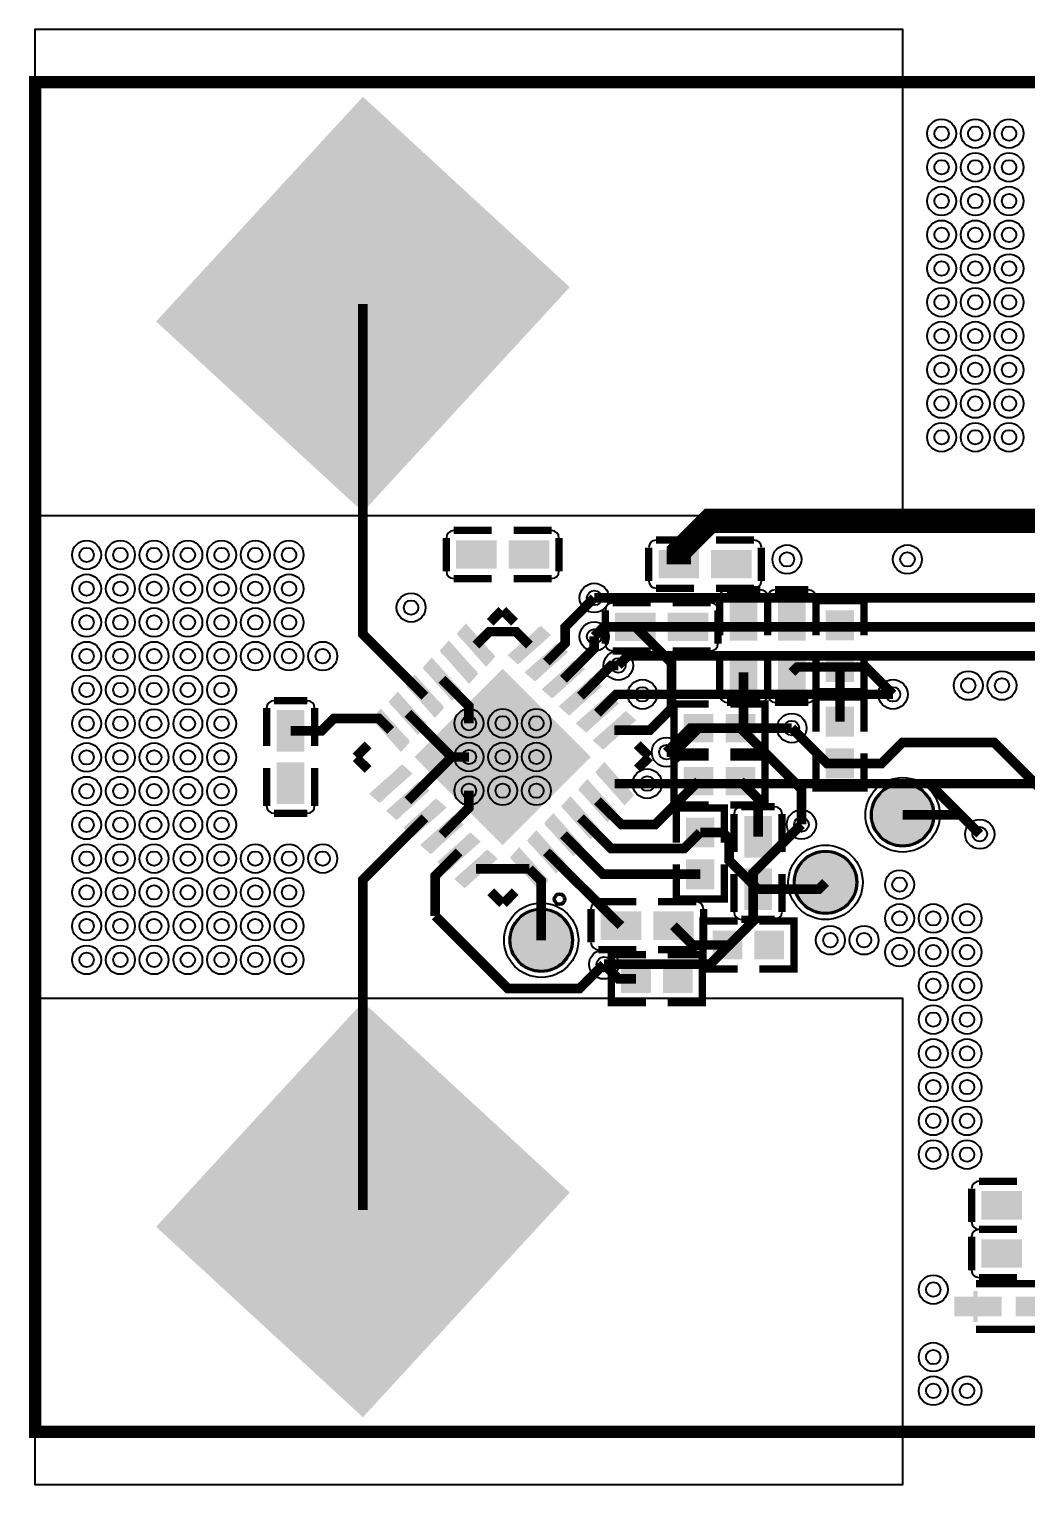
# Model space of a CAD drawing. Header units: millimetres. Extents: x -0.1 to 40.1, y -29.1 to 1.1.
# Drawn here: x -0.13 to 20.56, y -29.1 to 1.1 of the extents above; entities that cross this region are included whole.
import ezdxf

# ---------------------------------------------------------------- set-up
doc = ezdxf.new("R2010")
doc.units = ezdxf.units.MM
for name, color, linetype, true_color in [('BoardOutLine', 7, 'Continuous', 0xff00ff), ('BottomLayer', 7, 'Continuous', 0x0000ff), ('Document', 7, 'Continuous', 0xffffff), ('Hole', 7, 'Continuous', 0x222222), ('Multi-Layer', 7, 'Continuous', 0xc0c0c0), ('TopLayer', 7, 'Continuous', 0xff0000), ('TopPasteMaskLayer', 7, 'Continuous', 0x808080), ('TopSilkLayer', 7, 'Continuous', 0xffcc00), ('TopSolderMaskLayer', 7, 'Continuous', 0x800080)]:
    doc.layers.add(name, color=color, linetype=linetype, true_color=true_color)

msp = doc.modelspace()

# ---------------------------------------------------------------- hatches: boundary and pattern name
at = {"layer": 'Document'}
for points in [[(19.32, -25.448), (19.32, -25.352), (19.704, -25.352), (19.704, -25.448)], [(19.464, -25.72), (19.464, -25.08), (19.56, -25.08), (19.56, -25.72)]]:
    msp.add_hatch(color=256, dxfattribs=at).paths.add_polyline_path(points)
at = {"layer": 'TopLayer'}
for points in [[(6.63, -8.735), (2.533, -4.963), (6.8, -0.328), (11.067, -4.257), (6.97, -8.707), (6.81, -8.88), (6.63, -8.735)], [(9.55, -10.07), (9.55, -9.53), (8.76, -9.53), (8.76, -10.07)], [(9.85, -10.07), (9.85, -9.53), (10.64, -9.53), (10.64, -10.07)], [(13.75, -9.73), (13.75, -10.27), (12.96, -10.27), (12.96, -9.73)], [(14.05, -9.73), (14.05, -10.27), (14.84, -10.27), (14.84, -9.73)], [(14.43, -11.55), (14.97, -11.55), (14.97, -10.76), (14.43, -10.76)], [(15.43, -11.55), (15.97, -11.55), (15.97, -10.76), (15.43, -10.76)], [(12.85, -11.57), (12.85, -11.03), (12.06, -11.03), (12.06, -11.57)], [(13.15, -11.57), (13.15, -11.03), (13.94, -11.03), (13.94, -11.57)], [(16.43, -11.55), (16.97, -11.55), (16.97, -10.984), (16.43, -10.984)], [(9.345, -12.057), (8.77, -11.482), (8.949, -11.302), (9.524, -11.877)], [(10.055, -12.057), (9.876, -11.877), (10.451, -11.302), (10.63, -11.482)], [(8.991, -12.41), (8.416, -11.835), (8.596, -11.656), (9.171, -12.23)], [(10.409, -12.41), (10.229, -12.23), (10.804, -11.656), (10.984, -11.835)], [(8.637, -12.764), (8.063, -12.189), (8.242, -12.009), (8.817, -12.584)], [(10.762, -12.764), (10.583, -12.584), (11.158, -12.009), (11.337, -12.189)], [(14.43, -11.85), (14.97, -11.85), (14.97, -12.64), (14.43, -12.64)], [(15.43, -11.85), (15.97, -11.85), (15.97, -12.64), (15.43, -12.64)], [(16.43, -11.85), (16.97, -11.85), (16.97, -12.416), (16.43, -12.416)], [(8.284, -13.117), (7.709, -12.542), (7.889, -12.363), (8.464, -12.937)], [(9.7, -15.796), (7.904, -14), (9.7, -12.204), (11.496, -14)], [(11.116, -13.117), (10.936, -12.938), (11.511, -12.363), (11.691, -12.542)], [(7.93, -13.471), (7.356, -12.896), (7.535, -12.716), (8.11, -13.291)], [(11.47, -13.471), (11.29, -13.291), (11.865, -12.716), (12.044, -12.896)], [(16.97, -13.55), (16.43, -13.55), (16.43, -12.984), (16.97, -12.984)], [(5.03, -13.85), (5.57, -13.85), (5.57, -13.06), (5.03, -13.06)], [(7.577, -13.824), (7.002, -13.249), (7.182, -13.07), (7.757, -13.644)], [(11.823, -13.824), (11.643, -13.645), (12.218, -13.07), (12.398, -13.249)], [(14.05, -13.13), (14.05, -13.67), (13.484, -13.67), (13.484, -13.13)], [(14.35, -13.13), (14.35, -13.67), (14.916, -13.67), (14.916, -13.13)], [(16.97, -13.85), (16.43, -13.85), (16.43, -14.416), (16.97, -14.416)], [(5.03, -14.15), (5.57, -14.15), (5.57, -14.94), (5.03, -14.94)], [(7.182, -14.93), (7.002, -14.751), (7.577, -14.176), (7.757, -14.355)], [(12.218, -14.93), (11.644, -14.355), (11.823, -14.176), (12.398, -14.751)], [(14.05, -14.77), (14.05, -14.23), (13.484, -14.23), (13.484, -14.77)], [(14.35, -14.77), (14.35, -14.23), (14.916, -14.23), (14.916, -14.77)], [(7.535, -15.284), (7.356, -15.104), (7.93, -14.529), (8.11, -14.709)], [(11.865, -15.284), (11.29, -14.709), (11.47, -14.529), (12.044, -15.104)], [(17.365, -15.2, 1), (18.635, -15.2, 1)], [(7.889, -15.637), (7.709, -15.458), (8.284, -14.883), (8.464, -15.062)], [(11.511, -15.637), (10.936, -15.062), (11.116, -14.883), (11.691, -15.458)], [(8.242, -15.991), (8.063, -15.811), (8.638, -15.236), (8.817, -15.416)], [(11.158, -15.991), (10.583, -15.416), (10.762, -15.236), (11.337, -15.811)], [(14.07, -15.85), (13.53, -15.85), (13.53, -15.284), (14.07, -15.284)], [(15.27, -16.05), (14.73, -16.05), (14.73, -15.26), (15.27, -15.26)], [(8.596, -16.344), (8.416, -16.165), (8.991, -15.59), (9.171, -15.77)], [(10.804, -16.344), (10.229, -15.77), (10.409, -15.59), (10.984, -16.165)], [(8.949, -16.698), (8.77, -16.518), (9.345, -15.943), (9.524, -16.123)], [(10.45, -16.698), (9.876, -16.123), (10.055, -15.944), (10.63, -16.518)], [(15.765, -16.6, 1), (17.035, -16.6, 1)], [(14.07, -16.15), (13.53, -16.15), (13.53, -16.716), (14.07, -16.716)], [(15.27, -16.35), (14.73, -16.35), (14.73, -17.14), (15.27, -17.14)], [(9.865, -17.8, 1), (11.135, -17.8, 1)], [(12.55, -17.23), (12.55, -17.77), (11.76, -17.77), (11.76, -17.23)], [(12.85, -17.23), (12.85, -17.77), (13.64, -17.77), (13.64, -17.23)], [(14.65, -17.63), (14.65, -18.17), (14.084, -18.17), (14.084, -17.63)], [(14.95, -17.63), (14.95, -18.17), (15.516, -18.17), (15.516, -17.63)], [(12.75, -18.33), (12.75, -18.87), (12.184, -18.87), (12.184, -18.33)], [(13.05, -18.33), (13.05, -18.87), (13.616, -18.87), (13.616, -18.33)], [(6.97, -19.265), (11.067, -23.037), (6.8, -27.672), (2.533, -23.743), (6.63, -19.293), (6.79, -19.12), (6.97, -19.265)], [(20.45, -23.57), (20.45, -23.03), (19.66, -23.03), (19.66, -23.57)], [(20.45, -24.03), (20.45, -24.57), (19.66, -24.57), (19.66, -24.03)], [(20.03, -25.22), (20.03, -25.58), (19.1, -25.58), (19.1, -25.22)], [(20.37, -25.22), (20.37, -25.58), (21.3, -25.58), (21.3, -25.22)]]:
    msp.add_hatch(color=256, dxfattribs=at).paths.add_polyline_path(points)
at = {"layer": 'TopPasteMaskLayer'}
for points in [[(6.63, -8.735), (2.533, -4.963), (6.8, -0.328), (11.067, -4.257), (6.97, -8.707), (6.81, -8.88), (6.63, -8.735)], [(9.5, -9.575), (9.5, -10.025), (9.45, -10.075), (8.92, -10.075), (8.87, -10.025), (8.87, -9.575), (8.92, -9.525), (9.45, -9.525)], [(10.53, -9.575), (10.53, -10.025), (10.48, -10.075), (9.95, -10.075), (9.9, -10.025), (9.9, -9.575), (9.95, -9.525), (10.48, -9.525)], [(13.12, -10.225), (13.12, -9.775), (13.17, -9.725), (13.65, -9.725), (13.72, -9.775), (13.72, -10.225), (13.65, -10.275), (13.17, -10.275)], [(14.08, -10.225), (14.08, -9.775), (14.15, -9.725), (14.63, -9.725), (14.68, -9.775), (14.68, -10.225), (14.63, -10.275), (14.15, -10.275)], [(12.82, -11.075), (12.82, -11.525), (12.75, -11.575), (12.27, -11.575), (12.22, -11.525), (12.22, -11.075), (12.27, -11.025), (12.75, -11.025)], [(13.78, -11.075), (13.78, -11.525), (13.73, -11.575), (13.25, -11.575), (13.18, -11.525), (13.18, -11.075), (13.25, -11.025), (13.73, -11.025)], [(14.925, -11.52), (14.475, -11.52), (14.425, -11.45), (14.425, -10.97), (14.475, -10.92), (14.925, -10.92), (14.975, -10.97), (14.975, -11.45)], [(15.925, -11.52), (15.475, -11.52), (15.425, -11.45), (15.425, -10.97), (15.475, -10.92), (15.925, -10.92), (15.975, -10.97), (15.975, -11.45)], [(16.47, -11.565), (16.93, -11.565), (16.97, -11.525), (16.97, -11.024), (16.93, -10.984), (16.47, -10.984), (16.43, -11.024), (16.43, -11.525)], [(9.345, -12.057), (8.77, -11.482), (8.949, -11.302), (9.524, -11.877)], [(10.055, -12.057), (9.876, -11.877), (10.451, -11.302), (10.63, -11.482)], [(8.991, -12.41), (8.416, -11.835), (8.596, -11.656), (9.171, -12.23)], [(10.409, -12.41), (10.229, -12.23), (10.804, -11.656), (10.984, -11.835)], [(8.637, -12.764), (8.063, -12.189), (8.242, -12.009), (8.817, -12.584)], [(10.762, -12.764), (10.583, -12.584), (11.158, -12.009), (11.337, -12.189)], [(14.925, -12.48), (14.475, -12.48), (14.425, -12.43), (14.425, -11.95), (14.475, -11.88), (14.925, -11.88), (14.975, -11.95), (14.975, -12.43)], [(15.925, -12.48), (15.475, -12.48), (15.425, -12.43), (15.425, -11.95), (15.475, -11.88), (15.925, -11.88), (15.975, -11.95), (15.975, -12.43)], [(16.47, -11.835), (16.93, -11.835), (16.97, -11.875), (16.97, -12.376), (16.93, -12.416), (16.47, -12.416), (16.43, -12.376), (16.43, -11.875)], [(8.284, -13.117), (7.709, -12.542), (7.889, -12.363), (8.464, -12.937)], [(9.7, -15.796), (7.904, -14), (9.7, -12.204), (11.496, -14)], [(11.116, -13.117), (10.936, -12.938), (11.511, -12.363), (11.691, -12.542)], [(7.93, -13.471), (7.356, -12.896), (7.535, -12.716), (8.11, -13.291)], [(11.47, -13.471), (11.29, -13.291), (11.865, -12.716), (12.044, -12.896)], [(16.93, -13.565), (16.47, -13.565), (16.43, -13.525), (16.43, -13.024), (16.47, -12.984), (16.93, -12.984), (16.97, -13.024), (16.97, -13.525)], [(5.525, -13.8), (5.075, -13.8), (5.025, -13.75), (5.025, -13.22), (5.075, -13.17), (5.525, -13.17), (5.575, -13.22), (5.575, -13.75)], [(7.577, -13.824), (7.002, -13.249), (7.182, -13.07), (7.757, -13.644)], [(11.823, -13.824), (11.643, -13.645), (12.218, -13.07), (12.398, -13.249)], [(14.065, -13.17), (14.065, -13.63), (14.025, -13.67), (13.524, -13.67), (13.484, -13.63), (13.484, -13.17), (13.524, -13.13), (14.025, -13.13)], [(14.335, -13.17), (14.335, -13.63), (14.375, -13.67), (14.876, -13.67), (14.916, -13.63), (14.916, -13.17), (14.876, -13.13), (14.375, -13.13)], [(16.93, -13.835), (16.47, -13.835), (16.43, -13.875), (16.43, -14.376), (16.47, -14.416), (16.93, -14.416), (16.97, -14.376), (16.97, -13.875)], [(7.182, -14.93), (7.002, -14.751), (7.577, -14.176), (7.757, -14.355)], [(12.218, -14.93), (11.644, -14.355), (11.823, -14.176), (12.398, -14.751)], [(5.525, -14.83), (5.075, -14.83), (5.025, -14.78), (5.025, -14.25), (5.075, -14.2), (5.525, -14.2), (5.575, -14.25), (5.575, -14.78)], [(14.065, -14.73), (14.065, -14.27), (14.025, -14.23), (13.524, -14.23), (13.484, -14.27), (13.484, -14.73), (13.524, -14.77), (14.025, -14.77)], [(14.335, -14.73), (14.335, -14.27), (14.375, -14.23), (14.876, -14.23), (14.916, -14.27), (14.916, -14.73), (14.876, -14.77), (14.375, -14.77)], [(7.535, -15.284), (7.356, -15.104), (7.93, -14.529), (8.11, -14.709)], [(11.865, -15.284), (11.29, -14.709), (11.47, -14.529), (12.044, -15.104)], [(17.365, -15.2, 1), (18.635, -15.2, 1)], [(7.889, -15.637), (7.709, -15.458), (8.284, -14.883), (8.464, -15.062)], [(11.511, -15.637), (10.936, -15.062), (11.116, -14.883), (11.691, -15.458)], [(8.242, -15.991), (8.063, -15.811), (8.638, -15.236), (8.817, -15.416)], [(11.158, -15.991), (10.583, -15.416), (10.762, -15.236), (11.337, -15.811)], [(14.03, -15.865), (13.57, -15.865), (13.53, -15.825), (13.53, -15.324), (13.57, -15.284), (14.03, -15.284), (14.07, -15.324), (14.07, -15.825)], [(8.596, -16.344), (8.416, -16.165), (8.991, -15.59), (9.171, -15.77)], [(10.804, -16.344), (10.229, -15.77), (10.409, -15.59), (10.984, -16.165)], [(14.775, -15.42), (15.225, -15.42), (15.275, -15.47), (15.275, -15.95), (15.225, -16.02), (14.775, -16.02), (14.725, -15.95), (14.725, -15.47)], [(8.949, -16.698), (8.77, -16.518), (9.345, -15.943), (9.524, -16.123)], [(10.45, -16.698), (9.876, -16.123), (10.055, -15.944), (10.63, -16.518)], [(15.765, -16.6, 1), (17.035, -16.6, 1)], [(14.03, -16.135), (13.57, -16.135), (13.53, -16.175), (13.53, -16.676), (13.57, -16.716), (14.03, -16.716), (14.07, -16.676), (14.07, -16.175)], [(14.775, -16.38), (15.225, -16.38), (15.275, -16.45), (15.275, -16.93), (15.225, -16.98), (14.775, -16.98), (14.725, -16.93), (14.725, -16.45)], [(9.865, -17.8, 1), (11.135, -17.8, 1)], [(11.92, -17.725), (11.92, -17.275), (11.97, -17.225), (12.45, -17.225), (12.52, -17.275), (12.52, -17.725), (12.45, -17.775), (11.97, -17.775)], [(12.88, -17.725), (12.88, -17.275), (12.95, -17.225), (13.43, -17.225), (13.48, -17.275), (13.48, -17.725), (13.43, -17.775), (12.95, -17.775)], [(14.665, -17.67), (14.665, -18.13), (14.625, -18.17), (14.124, -18.17), (14.084, -18.13), (14.084, -17.67), (14.124, -17.63), (14.625, -17.63)], [(14.935, -17.67), (14.935, -18.13), (14.975, -18.17), (15.476, -18.17), (15.516, -18.13), (15.516, -17.67), (15.476, -17.63), (14.975, -17.63)], [(12.765, -18.37), (12.765, -18.83), (12.725, -18.87), (12.224, -18.87), (12.184, -18.83), (12.184, -18.37), (12.224, -18.33), (12.725, -18.33)], [(13.035, -18.37), (13.035, -18.83), (13.075, -18.87), (13.576, -18.87), (13.616, -18.83), (13.616, -18.37), (13.576, -18.33), (13.075, -18.33)], [(6.97, -19.265), (11.067, -23.037), (6.8, -27.672), (2.533, -23.743), (6.63, -19.293), (6.79, -19.12), (6.97, -19.265)], [(20.42, -23.075), (20.42, -23.525), (20.35, -23.575), (19.87, -23.575), (19.82, -23.525), (19.82, -23.075), (19.87, -23.025), (20.35, -23.025)], [(19.82, -24.525), (19.82, -24.075), (19.87, -24.025), (20.35, -24.025), (20.42, -24.075), (20.42, -24.525), (20.35, -24.575), (19.87, -24.575)], [(20.03, -25.22), (20.03, -25.58), (19.1, -25.58), (19.1, -25.22)], [(20.37, -25.22), (20.37, -25.58), (21.3, -25.58), (21.3, -25.22)]]:
    msp.add_hatch(color=256, dxfattribs=at).paths.add_polyline_path(points)
at = {"layer": 'TopSolderMaskLayer'}
for points in [[(6.629, -8.759), (2.508, -4.965), (6.8, -0.303), (11.092, -4.254), (6.971, -8.731), (6.81, -8.906), (6.629, -8.759)], [(9.575, -10.095), (9.575, -9.505), (8.734, -9.505), (8.734, -10.095)], [(9.825, -10.095), (9.825, -9.505), (10.666, -9.505), (10.666, -10.095)], [(13.775, -9.705), (13.775, -10.295), (12.935, -10.295), (12.935, -9.705)], [(14.025, -9.705), (14.025, -10.295), (14.866, -10.295), (14.866, -9.705)], [(14.413, -11.587), (14.987, -11.587), (14.987, -10.723), (14.413, -10.723)], [(15.413, -11.587), (15.987, -11.587), (15.987, -10.723), (15.413, -10.723)], [(12.875, -11.595), (12.875, -11.005), (12.034, -11.005), (12.034, -11.595)], [(13.125, -11.595), (13.125, -11.005), (13.965, -11.005), (13.965, -11.595)], [(16.406, -11.577), (16.994, -11.577), (16.994, -10.958), (16.406, -10.958)], [(9.357, -12.131), (8.747, -11.443), (8.937, -11.228), (9.547, -11.916)], [(10.016, -12.08), (9.801, -11.889), (10.49, -11.279), (10.705, -11.47)], [(9.003, -12.484), (8.393, -11.796), (8.584, -11.581), (9.194, -12.269)], [(10.37, -12.433), (10.155, -12.243), (10.843, -11.632), (11.058, -11.823)], [(8.65, -12.838), (8.039, -12.15), (8.23, -11.935), (8.84, -12.623)], [(10.724, -12.787), (10.509, -12.596), (11.197, -11.986), (11.412, -12.177)], [(14.413, -11.813), (14.987, -11.813), (14.987, -12.677), (14.413, -12.677)], [(15.413, -11.813), (15.987, -11.813), (15.987, -12.677), (15.413, -12.677)], [(16.406, -11.823), (16.994, -11.823), (16.994, -12.442), (16.406, -12.442)], [(8.296, -13.191), (7.686, -12.503), (7.877, -12.288), (8.487, -12.976)], [(9.7, -15.831), (7.869, -14), (9.7, -12.169), (11.531, -14)], [(11.077, -13.14), (10.862, -12.95), (11.55, -12.339), (11.765, -12.53)], [(7.942, -13.545), (7.332, -12.857), (7.523, -12.642), (8.133, -13.33)], [(11.431, -13.494), (11.216, -13.303), (11.904, -12.693), (12.119, -12.884)], [(16.994, -13.577), (16.406, -13.577), (16.406, -12.958), (16.994, -12.958)], [(5.013, -13.887), (5.587, -13.887), (5.587, -13.023), (5.013, -13.023)], [(7.589, -13.898), (6.979, -13.21), (7.17, -12.995), (7.78, -13.683)], [(11.784, -13.847), (11.569, -13.657), (12.257, -13.047), (12.472, -13.237)], [(14.075, -13.105), (14.075, -13.695), (13.459, -13.695), (13.459, -13.105)], [(14.325, -13.105), (14.325, -13.695), (14.941, -13.695), (14.941, -13.105)], [(16.994, -13.823), (16.406, -13.823), (16.406, -14.442), (16.994, -14.442)], [(5.013, -14.113), (5.587, -14.113), (5.587, -14.977), (5.013, -14.977)], [(7.143, -14.953), (6.928, -14.763), (7.616, -14.153), (7.831, -14.343)], [(12.23, -15.004), (11.62, -14.316), (11.811, -14.101), (12.421, -14.789)], [(11.877, -15.358), (11.267, -14.67), (11.457, -14.455), (12.068, -15.143)], [(14.075, -14.795), (14.075, -14.205), (13.459, -14.205), (13.459, -14.795)], [(14.325, -14.795), (14.325, -14.205), (14.941, -14.205), (14.941, -14.795)], [(7.496, -15.307), (7.281, -15.116), (7.969, -14.506), (8.184, -14.697)], [(17.34, -15.2, 1), (18.66, -15.2, 1)], [(7.85, -15.661), (7.635, -15.47), (8.323, -14.86), (8.538, -15.05)], [(11.523, -15.711), (10.913, -15.024), (11.104, -14.809), (11.714, -15.497)], [(8.203, -16.014), (7.988, -15.823), (8.676, -15.213), (8.891, -15.404)], [(11.17, -16.065), (10.56, -15.377), (10.75, -15.162), (11.36, -15.85)], [(14.094, -15.877), (13.506, -15.877), (13.506, -15.258), (14.094, -15.258)], [(15.287, -16.087), (14.713, -16.087), (14.713, -15.223), (15.287, -15.223)], [(8.557, -16.368), (8.342, -16.177), (9.03, -15.567), (9.245, -15.757)], [(10.816, -16.419), (10.206, -15.731), (10.397, -15.516), (11.007, -16.204)], [(8.91, -16.721), (8.695, -16.53), (9.384, -15.92), (9.599, -16.111)], [(10.463, -16.772), (9.853, -16.084), (10.043, -15.869), (10.653, -16.557)], [(15.739, -16.6, 1), (17.06, -16.6, 1)], [(14.094, -16.123), (13.506, -16.123), (13.506, -16.742), (14.094, -16.742)], [(15.287, -16.313), (14.713, -16.313), (14.713, -17.177), (15.287, -17.177)], [(9.84, -17.8, 1), (11.16, -17.8, 1)], [(12.575, -17.205), (12.575, -17.795), (11.734, -17.795), (11.734, -17.205)], [(12.825, -17.205), (12.825, -17.795), (13.666, -17.795), (13.666, -17.205)], [(14.675, -17.605), (14.675, -18.195), (14.059, -18.195), (14.059, -17.605)], [(14.925, -17.605), (14.925, -18.195), (15.541, -18.195), (15.541, -17.605)], [(12.775, -18.305), (12.775, -18.895), (12.159, -18.895), (12.159, -18.305)], [(13.025, -18.305), (13.025, -18.895), (13.641, -18.895), (13.641, -18.305)], [(6.971, -19.24), (11.092, -23.035), (6.8, -27.697), (2.508, -23.746), (6.629, -19.269), (6.79, -19.094), (6.971, -19.24)], [(20.475, -23.595), (20.475, -23.005), (19.635, -23.005), (19.635, -23.595)], [(20.475, -24.005), (20.475, -24.595), (19.635, -24.595), (19.635, -24.005)], [(20.055, -25.195), (20.055, -25.605), (19.075, -25.605), (19.075, -25.195)], [(20.345, -25.195), (20.345, -25.605), (21.325, -25.605), (21.325, -25.195)]]:
    msp.add_hatch(color=256, dxfattribs=at).paths.add_polyline_path(points)

# ---------------------------------------------------------------- linework, layer by layer
at = {"layer": 'BoardOutLine', "const_width": 0.254}
msp.add_lwpolyline([(40, 0), (40, -28), (0, -28), (0, 0), (40, 0)], close=True, dxfattribs=at)
at = {"layer": 'BottomLayer', "const_width": 0.2}
for points in [[(12.101, -12.1), (12.299, -11.899), (23, -11.899), (24.001, -12.9), (25.901, -12.9), (26.4, -12.401), (26.4, -10.5), (27.7, -9.2), (29.3, -9.2), (29.5, -9)], [(11.6, -10.7), (11.6, -10.7), (24.9, -10.7), (25.5, -11.3), (25.6, -11.3)], [(11.6, -11.5), (11.8, -11.3), (24.6, -11.3), (25.4, -12.1)], [(12.7, -14.553), (28.747, -14.553), (31.5, -11.8)], [(12.6, -12.7), (12.6, -12.7), (17.8, -12.7)], [(13.1, -13.9), (13.6, -13.4), (15.7, -13.4)], [(19.6, -15.6), (18.553, -14.553), (17.586, -14.553)], [(15.9, -15.4), (14.9, -16.4), (14.9, -17.401), (14.001, -18.3), (11.801, -18.3)]]:
    msp.add_lwpolyline(points, dxfattribs=at)
at = {"layer": 'Document'}
msp.add_circle((10.882, -16.949), 0.125, dxfattribs=at)
at = {"layer": 'Hole'}
for centre, radius in [((18.808, -1.067), 0.15), ((19.508, -1.067), 0.15), ((20.208, -1.067), 0.15), ((18.808, -1.767), 0.15), ((19.508, -1.767), 0.15), ((20.208, -1.767), 0.15), ((18.808, -2.467), 0.15), ((19.508, -2.467), 0.15), ((20.208, -2.467), 0.15), ((18.808, -3.167), 0.15), ((19.508, -3.167), 0.15), ((20.208, -3.167), 0.15), ((18.808, -3.867), 0.15), ((19.508, -3.867), 0.15), ((20.208, -3.867), 0.15), ((18.808, -4.567), 0.15), ((19.508, -4.567), 0.15), ((20.208, -4.567), 0.15), ((18.808, -5.267), 0.15), ((19.508, -5.267), 0.15), ((20.208, -5.267), 0.15), ((18.808, -5.967), 0.15), ((19.508, -5.967), 0.15), ((20.208, -5.967), 0.15), ((18.808, -6.667), 0.15), ((19.508, -6.667), 0.15), ((20.208, -6.667), 0.15), ((18.808, -7.367), 0.15), ((19.508, -7.367), 0.15), ((20.208, -7.367), 0.15), ((1.067, -9.808), 0.15), ((1.767, -9.808), 0.15), ((2.467, -9.808), 0.15), ((3.167, -9.808), 0.15), ((3.867, -9.808), 0.15), ((4.567, -9.808), 0.15), ((5.267, -9.808), 0.15), ((15.6, -9.9), 0.15), ((18.1, -9.9), 0.15), ((1.067, -10.508), 0.15), ((1.767, -10.508), 0.15), ((2.467, -10.508), 0.15), ((3.167, -10.508), 0.15), ((3.867, -10.508), 0.15), ((4.567, -10.508), 0.15), ((5.267, -10.508), 0.15), ((11.6, -10.7), 0.152), ((7.8, -10.9), 0.15), ((1.067, -11.208), 0.15), ((1.767, -11.208), 0.15), ((2.467, -11.208), 0.15), ((3.167, -11.208), 0.15), ((3.867, -11.208), 0.15), ((4.567, -11.208), 0.15), ((5.267, -11.208), 0.15), ((11.6, -11.5), 0.152), ((1.067, -11.908), 0.15), ((1.767, -11.908), 0.15), ((2.467, -11.908), 0.15), ((3.167, -11.908), 0.15), ((3.867, -11.908), 0.15), ((4.567, -11.908), 0.15), ((5.267, -11.908), 0.15), ((5.967, -11.908), 0.15), ((12.1, -12.1), 0.152), ((19.362, -12.517), 0.15), ((20.062, -12.517), 0.15), ((1.067, -12.608), 0.15), ((1.767, -12.608), 0.15), ((2.467, -12.608), 0.15), ((3.167, -12.608), 0.15), ((3.867, -12.608), 0.15), ((12.6, -12.7), 0.152), ((17.8, -12.7), 0.152), ((1.067, -13.308), 0.15), ((1.767, -13.308), 0.15), ((2.467, -13.308), 0.15), ((3.167, -13.308), 0.15), ((3.867, -13.308), 0.15), ((9, -13.3), 0.15), ((9.7, -13.3), 0.15), ((10.4, -13.3), 0.15), ((15.7, -13.4), 0.152), ((1.067, -14.008), 0.15), ((1.767, -14.008), 0.15), ((2.467, -14.008), 0.15), ((3.167, -14.008), 0.15), ((3.867, -14.008), 0.15), ((9, -14), 0.15), ((9.7, -14), 0.15), ((10.4, -14), 0.15), ((13.1, -13.9), 0.152), ((12.7, -14.553), 0.152), ((1.067, -14.708), 0.15), ((1.767, -14.708), 0.15), ((2.467, -14.708), 0.15), ((3.167, -14.708), 0.15), ((3.867, -14.708), 0.15), ((9, -14.7), 0.15), ((9.7, -14.7), 0.15), ((10.4, -14.7), 0.15), ((1.067, -15.408), 0.15), ((1.767, -15.408), 0.15), ((2.467, -15.408), 0.15), ((3.167, -15.408), 0.15), ((3.867, -15.408), 0.15), ((15.9, -15.4), 0.152), ((19.6, -15.6), 0.152), ((1.067, -16.108), 0.15), ((1.767, -16.108), 0.15), ((2.467, -16.108), 0.15), ((3.167, -16.108), 0.15), ((3.867, -16.108), 0.15), ((4.567, -16.108), 0.15), ((5.267, -16.108), 0.15), ((5.967, -16.108), 0.15), ((17.936, -16.648), 0.15), ((1.067, -16.808), 0.15), ((1.767, -16.808), 0.15), ((2.467, -16.808), 0.15), ((3.167, -16.808), 0.15), ((3.867, -16.808), 0.15), ((4.567, -16.808), 0.15), ((5.267, -16.808), 0.15), ((17.936, -17.348), 0.15), ((18.636, -17.348), 0.15), ((19.336, -17.348), 0.15), ((1.067, -17.508), 0.15), ((1.767, -17.508), 0.15), ((2.467, -17.508), 0.15), ((3.167, -17.508), 0.15), ((3.867, -17.508), 0.15), ((4.567, -17.508), 0.15), ((5.267, -17.508), 0.15), ((16.5, -17.8), 0.15), ((17.2, -17.8), 0.15), ((1.067, -18.208), 0.15), ((1.767, -18.208), 0.15), ((2.467, -18.208), 0.15), ((3.167, -18.208), 0.15), ((3.867, -18.208), 0.15), ((4.567, -18.208), 0.15), ((5.267, -18.208), 0.15), ((17.936, -18.048), 0.15), ((18.636, -18.048), 0.15), ((19.336, -18.048), 0.15), ((11.8, -18.3), 0.152), ((18.636, -18.748), 0.15), ((19.336, -18.748), 0.15), ((18.636, -19.448), 0.15), ((19.336, -19.448), 0.15), ((18.636, -20.148), 0.15), ((19.336, -20.148), 0.15), ((18.636, -20.848), 0.15), ((19.336, -20.848), 0.15), ((18.636, -21.548), 0.15), ((19.336, -21.548), 0.15), ((18.636, -22.248), 0.15), ((19.336, -22.248), 0.15), ((18.636, -25.048), 0.15), ((18.636, -26.448), 0.15), ((18.636, -27.148), 0.15), ((19.336, -27.148), 0.15)]:
    msp.add_circle(centre, radius, dxfattribs=at)
at = {"layer": 'Multi-Layer'}
for centre, radius in [((18.808, -1.067), 0.3), ((19.508, -1.067), 0.3), ((20.208, -1.067), 0.3), ((18.808, -1.767), 0.3), ((19.508, -1.767), 0.3), ((20.208, -1.767), 0.3), ((18.808, -2.467), 0.3), ((19.508, -2.467), 0.3), ((20.208, -2.467), 0.3), ((18.808, -3.167), 0.3), ((19.508, -3.167), 0.3), ((20.208, -3.167), 0.3), ((18.808, -3.867), 0.3), ((19.508, -3.867), 0.3), ((20.208, -3.867), 0.3), ((18.808, -4.567), 0.3), ((19.508, -4.567), 0.3), ((20.208, -4.567), 0.3), ((18.808, -5.267), 0.3), ((19.508, -5.267), 0.3), ((20.208, -5.267), 0.3), ((18.808, -5.967), 0.3), ((19.508, -5.967), 0.3), ((20.208, -5.967), 0.3), ((18.808, -6.667), 0.3), ((19.508, -6.667), 0.3), ((20.208, -6.667), 0.3), ((18.808, -7.367), 0.3), ((19.508, -7.367), 0.3), ((20.208, -7.367), 0.3), ((1.067, -9.808), 0.3), ((1.767, -9.808), 0.3), ((2.467, -9.808), 0.3), ((3.167, -9.808), 0.3), ((3.867, -9.808), 0.3), ((4.567, -9.808), 0.3), ((5.267, -9.808), 0.3), ((15.6, -9.9), 0.3), ((18.1, -9.9), 0.3), ((1.067, -10.508), 0.3), ((1.767, -10.508), 0.3), ((2.467, -10.508), 0.3), ((3.167, -10.508), 0.3), ((3.867, -10.508), 0.3), ((4.567, -10.508), 0.3), ((5.267, -10.508), 0.3), ((11.6, -10.7), 0.305), ((7.8, -10.9), 0.3), ((1.067, -11.208), 0.3), ((1.767, -11.208), 0.3), ((2.467, -11.208), 0.3), ((3.167, -11.208), 0.3), ((3.867, -11.208), 0.3), ((4.567, -11.208), 0.3), ((5.267, -11.208), 0.3), ((11.6, -11.5), 0.305), ((1.067, -11.908), 0.3), ((1.767, -11.908), 0.3), ((2.467, -11.908), 0.3), ((3.167, -11.908), 0.3), ((3.867, -11.908), 0.3), ((4.567, -11.908), 0.3), ((5.267, -11.908), 0.3), ((5.967, -11.908), 0.3), ((12.1, -12.1), 0.305), ((1.067, -12.608), 0.3), ((1.767, -12.608), 0.3), ((2.467, -12.608), 0.3), ((3.167, -12.608), 0.3), ((3.867, -12.608), 0.3), ((19.362, -12.517), 0.3), ((20.062, -12.517), 0.3), ((12.6, -12.7), 0.305), ((17.8, -12.7), 0.305), ((1.067, -13.308), 0.3), ((1.767, -13.308), 0.3), ((2.467, -13.308), 0.3), ((3.167, -13.308), 0.3), ((3.867, -13.308), 0.3), ((9, -13.3), 0.3), ((9.7, -13.3), 0.3), ((10.4, -13.3), 0.3), ((15.7, -13.4), 0.305), ((1.067, -14.008), 0.3), ((1.767, -14.008), 0.3), ((2.467, -14.008), 0.3), ((3.167, -14.008), 0.3), ((3.867, -14.008), 0.3), ((9, -14), 0.3), ((9.7, -14), 0.3), ((10.4, -14), 0.3), ((13.1, -13.9), 0.305), ((1.067, -14.708), 0.3), ((1.767, -14.708), 0.3), ((2.467, -14.708), 0.3), ((3.167, -14.708), 0.3), ((3.867, -14.708), 0.3), ((9, -14.7), 0.3), ((9.7, -14.7), 0.3), ((10.4, -14.7), 0.3), ((12.7, -14.553), 0.305), ((15.9, -15.4), 0.305), ((1.067, -15.408), 0.3), ((1.767, -15.408), 0.3), ((2.467, -15.408), 0.3), ((3.167, -15.408), 0.3), ((3.867, -15.408), 0.3), ((19.6, -15.6), 0.305), ((1.067, -16.108), 0.3), ((1.767, -16.108), 0.3), ((2.467, -16.108), 0.3), ((3.167, -16.108), 0.3), ((3.867, -16.108), 0.3), ((4.567, -16.108), 0.3), ((5.267, -16.108), 0.3), ((5.967, -16.108), 0.3), ((1.067, -16.808), 0.3), ((1.767, -16.808), 0.3), ((2.467, -16.808), 0.3), ((3.167, -16.808), 0.3), ((3.867, -16.808), 0.3), ((4.567, -16.808), 0.3), ((5.267, -16.808), 0.3), ((17.936, -16.648), 0.3), ((1.067, -17.508), 0.3), ((1.767, -17.508), 0.3), ((2.467, -17.508), 0.3), ((3.167, -17.508), 0.3), ((3.867, -17.508), 0.3), ((4.567, -17.508), 0.3), ((5.267, -17.508), 0.3), ((17.936, -17.348), 0.3), ((18.636, -17.348), 0.3), ((19.336, -17.348), 0.3), ((16.5, -17.8), 0.3), ((17.2, -17.8), 0.3), ((17.936, -18.048), 0.3), ((18.636, -18.048), 0.3), ((19.336, -18.048), 0.3), ((1.067, -18.208), 0.3), ((1.767, -18.208), 0.3), ((2.467, -18.208), 0.3), ((3.167, -18.208), 0.3), ((3.867, -18.208), 0.3), ((4.567, -18.208), 0.3), ((5.267, -18.208), 0.3), ((11.8, -18.3), 0.305), ((18.636, -18.748), 0.3), ((19.336, -18.748), 0.3), ((18.636, -19.448), 0.3), ((19.336, -19.448), 0.3), ((18.636, -20.148), 0.3), ((19.336, -20.148), 0.3), ((18.636, -20.848), 0.3), ((19.336, -20.848), 0.3), ((18.636, -21.548), 0.3), ((19.336, -21.548), 0.3), ((18.636, -22.248), 0.3), ((19.336, -22.248), 0.3), ((18.636, -25.048), 0.3), ((18.636, -26.448), 0.3), ((18.636, -27.148), 0.3), ((19.336, -27.148), 0.3)]:
    msp.add_circle(centre, radius, dxfattribs=at)
at = {"layer": 'TopLayer'}
for points in [[(1.5, 1.1), (18, 1.1), (18, -9), (0, -9), (0, 1.1)], [(1.5, -19), (18, -19), (18, -29.1), (0, -29.1), (0, -19)]]:
    msp.add_lwpolyline(points, close=True, dxfattribs=at)
for points, const_width in [([(8.086, -12.74), (6.8, -11.453), (6.8, -4.6)], 0.2), ([(13.355, -10), (13.355, -9.745), (14, -9.1), (25.1, -9.1)], 0.5), ([(10.606, -12.033), (11, -11.639), (11, -11.3), (11.6, -10.7)], 0.2), ([(9.7, -11.4), (9.426, -11.4), (9.147, -11.679)], 0.2), ([(9.7, -11.4), (9.974, -11.4), (10.253, -11.679)], 0.2), ([(10.96, -12.386), (11.6, -11.747), (11.6, -11.5)], 0.2), ([(12.454, -11.3), (13.201, -12.044), (13.201, -12.999), (12.754, -13.446), (12.02, -13.446)], 0.2), ([(11.314, -12.74), (11.953, -12.1), (12.1, -12.1)], 0.2), ([(16.7, -12.133), (15.812, -12.133), (15.7, -12.245)], 0.2), ([(16.7, -12.133), (16.7, -13.267)], 0.2), ([(17.8, -12.7), (17.233, -12.133), (16.7, -12.133)], 0.2), ([(8.44, -12.387), (9, -12.947), (9, -13.3)], 0.2), ([(14.7, -12.245), (14.7, -13.333), (14.633, -13.4)], 0.2), ([(11.667, -13.093), (12.061, -12.7), (12.6, -12.7)], 0.2), ([(5.3, -13.455), (5.945, -13.455), (6.2, -13.2), (7.132, -13.2), (7.379, -13.447)], 0.2), ([(7.733, -13.093), (8.639, -14), (9, -14)], 0.2), ([(16.701, -14.132), (17.567, -14.132), (17.999, -13.7), (19.899, -13.7), (21.199, -15.001), (22.601, -15.001), (24.044, -13.555), (24.044, -13.2)], 0.2), ([(13.767, -13.4), (13.267, -13.9), (13.1, -13.9)], 0.2), ([(14.633, -13.4), (15.9, -14.667), (15.9, -15.4)], 0.2), ([(15.7, -13.4), (16.433, -14.133), (16.7, -14.133)], 0.2), ([(7.733, -14.907), (8.64, -14), (9, -14)], 0.2), ([(11.667, -14.907), (12.162, -15.399), (12.868, -15.399), (13.767, -14.5)], 0.2), ([(12.021, -14.553), (12.7, -14.553)], 0.2), ([(14.633, -14.5), (15, -14.867), (15, -15.655)], 0.2), ([(8.44, -15.614), (9, -15.053), (9, -14.7)], 0.2), ([(8.086, -15.26), (6.8, -16.546), (6.8, -23.4)], 0.2), ([(11.314, -15.26), (11.954, -15.9), (13.467, -15.9), (13.8, -15.567)], 0.2), ([(19.6, -15.6), (19.2, -15.2), (18, -15.2)], 0.2), ([(10.96, -15.614), (11.779, -16.433), (13.8, -16.433)], 0.2), ([(13.8, -15.567), (14.267, -15.567), (14.4, -15.7), (14.4, -16.145), (15, -16.745)], 0.2), ([(8.301, -17.299), (8.301, -16.461), (8.794, -15.968)], 0.2), ([(10.607, -15.968), (12.154, -17.5)], 0.2), ([(9.147, -16.321), (10.253, -16.321)], 0.2), ([(10.253, -16.321), (10.5, -16.568), (10.5, -17.8)], 0.2), ([(15, -16.745), (16.255, -16.745), (16.4, -16.6)], 0.2), ([(8.301, -17.299), (9.802, -18.8), (11.3, -18.8), (11.8, -18.3)], 0.2), ([(13.245, -17.5), (13.645, -17.9), (14.367, -17.9)], 0.2), ([(11.8, -18.3), (12.1, -18.6), (12.467, -18.6)], 0.2)]:
    msp.add_lwpolyline(points, dxfattribs=dict(at, const_width=const_width))
for centre in [(18, -15.2), (16.4, -16.6), (10.5, -17.8)]:
    msp.add_circle(centre, 0.635, dxfattribs=at)
at = {"layer": 'TopPasteMaskLayer'}
for centre in [(18, -15.2), (16.4, -16.6), (10.5, -17.8)]:
    msp.add_circle(centre, 0.635, dxfattribs=at)
at = {"layer": 'TopSilkLayer'}
for points, const_width in [([(8.684, -9.301), (9.474, -9.301)], 0.152), ([(10.716, -9.301), (9.926, -9.301)], 0.152), ([(8.531, -10.146), (8.531, -9.454)], 0.152), ([(10.869, -10.146), (10.869, -9.454)], 0.152), ([(12.731, -9.654), (12.731, -10.346)], 0.152), ([(13.674, -9.501), (12.884, -9.501)], 0.152), ([(14.126, -9.501), (14.916, -9.501)], 0.152), ([(15.069, -9.654), (15.069, -10.346)], 0.152), ([(9.474, -10.299), (8.684, -10.299)], 0.152), ([(9.926, -10.299), (10.716, -10.299)], 0.152), ([(12.884, -10.499), (13.674, -10.499)], 0.152), ([(14.916, -10.499), (14.126, -10.499)], 0.152), ([(14.354, -10.531), (15.046, -10.531)], 0.152), ([(15.354, -10.531), (16.046, -10.531)], 0.152), ([(9.687, -10.959), (9.44, -11.207)], 0.2), ([(9.948, -11.207), (9.7, -10.959)], 0.2), ([(11.984, -10.801), (12.774, -10.801)], 0.152), ([(14.016, -10.801), (13.226, -10.801)], 0.152), ([(14.201, -11.474), (14.201, -10.684)], 0.152), ([(15.199, -10.684), (15.199, -11.474)], 0.152), ([(15.201, -11.474), (15.201, -10.684)], 0.152), ([(16.199, -10.684), (16.199, -11.474)], 0.152), ([(16.201, -11.474), (16.201, -10.756), (17.199, -10.756), (17.199, -11.474)], 0.152), ([(11.831, -11.646), (11.831, -10.954)], 0.152), ([(14.169, -11.646), (14.169, -10.954)], 0.152), ([(12.774, -11.799), (11.984, -11.799)], 0.152), ([(13.226, -11.799), (14.016, -11.799)], 0.152), ([(14.201, -11.926), (14.201, -12.716)], 0.152), ([(15.199, -12.716), (15.199, -11.926)], 0.152), ([(15.201, -11.926), (15.201, -12.716)], 0.152), ([(16.199, -12.716), (16.199, -11.926)], 0.152), ([(16.201, -11.926), (16.201, -12.644), (17.199, -12.644), (17.199, -11.926)], 0.152), ([(17.199, -13.474), (17.199, -12.756), (16.201, -12.756), (16.201, -13.474)], 0.152), ([(4.801, -13.774), (4.801, -12.984)], 0.152), ([(4.954, -12.831), (5.646, -12.831)], 0.152), ([(5.799, -12.984), (5.799, -13.774)], 0.152), ([(13.974, -12.901), (13.256, -12.901), (13.256, -13.899), (13.974, -13.899)], 0.152), ([(14.354, -12.869), (15.046, -12.869)], 0.152), ([(14.426, -12.901), (15.144, -12.901), (15.144, -13.899), (14.426, -13.899)], 0.152), ([(15.354, -12.869), (16.046, -12.869)], 0.152), ([(6.907, -13.752), (6.659, -14)], 0.2), ([(12.741, -13.987), (12.493, -13.74)], 0.2), ([(17.199, -13.926), (17.199, -14.644), (16.201, -14.644), (16.201, -13.926)], 0.152), ([(4.801, -14.226), (4.801, -15.016)], 0.152), ([(5.799, -15.016), (5.799, -14.226)], 0.152), ([(6.659, -14.013), (6.907, -14.26)], 0.2), ([(12.493, -14.247), (12.741, -14)], 0.2), ([(13.974, -14.999), (13.256, -14.999), (13.256, -14.001), (13.974, -14.001)], 0.152), ([(14.426, -14.999), (15.144, -14.999), (15.144, -14.001), (14.426, -14.001)], 0.152), ([(4.954, -15.169), (5.646, -15.169)], 0.152), ([(14.299, -15.774), (14.299, -15.056), (13.301, -15.056), (13.301, -15.774)], 0.152), ([(15.346, -15.031), (14.654, -15.031)], 0.152), ([(14.501, -15.184), (14.501, -15.974)], 0.152), ([(15.499, -15.974), (15.499, -15.184)], 0.152), ([(14.299, -16.226), (14.299, -16.944), (13.301, -16.944), (13.301, -16.226)], 0.152), ([(14.501, -17.216), (14.501, -16.426)], 0.152), ([(15.499, -16.426), (15.499, -17.216)], 0.152), ([(9.453, -16.793), (9.7, -17.041)], 0.2), ([(9.713, -17.041), (9.96, -16.793)], 0.2), ([(11.531, -17.154), (11.531, -17.846)], 0.152), ([(12.474, -17.001), (11.684, -17.001)], 0.152), ([(12.926, -17.001), (13.716, -17.001)], 0.152), ([(13.869, -17.154), (13.869, -17.846)], 0.152), ([(14.574, -17.401), (13.856, -17.401), (13.856, -18.399), (14.574, -18.399)], 0.152), ([(15.346, -17.369), (14.654, -17.369)], 0.152), ([(15.026, -17.401), (15.744, -17.401), (15.744, -18.399), (15.026, -18.399)], 0.152), ([(11.684, -17.999), (12.474, -17.999)], 0.152), ([(12.674, -18.101), (11.956, -18.101), (11.956, -19.099), (12.674, -19.099)], 0.152), ([(13.716, -17.999), (12.926, -17.999)], 0.152), ([(13.126, -18.101), (13.844, -18.101), (13.844, -19.099), (13.126, -19.099)], 0.152), ([(19.431, -23.646), (19.431, -22.954)], 0.152), ([(19.584, -22.801), (20.374, -22.801)], 0.152), ([(20.374, -23.799), (19.584, -23.799)], 0.152), ([(20.374, -23.801), (19.584, -23.801)], 0.152), ([(19.431, -23.954), (19.431, -24.646)], 0.152), ([(19.584, -24.799), (20.374, -24.799)], 0.152), ([(20.876, -24.924), (19.524, -24.924)], 0.152), ([(20.876, -25.876), (19.524, -25.876)], 0.152)]:
    msp.add_lwpolyline(points, dxfattribs=dict(at, const_width=const_width))
for centre, radius in [((18, -15.2), 0.772), ((16.4, -16.6), 0.772), ((10.882, -16.949), 0.0899), ((10.5, -17.8), 0.772)]:
    msp.add_circle(centre, radius, dxfattribs=at)
for centre, start, end in [((8.684, -9.454), 90, 180), ((10.716, -9.454), 0, 90), ((12.884, -9.654), 90, 180), ((14.916, -9.654), 0, 90), ((8.684, -10.146), 180, 270), ((10.716, -10.146), 270, 0), ((12.884, -10.346), 180, 270), ((14.354, -10.684), 90, 180), ((14.916, -10.346), 270, 0), ((15.046, -10.684), 0, 90), ((15.354, -10.684), 90, 180), ((16.046, -10.684), 0, 90), ((11.984, -10.954), 90, 180), ((14.016, -10.954), 0, 90), ((11.984, -11.646), 180, 270), ((14.016, -11.646), 270, 360), ((4.954, -12.984), 90, 180), ((5.646, -12.984), 360, 90), ((14.354, -12.716), 180, 270), ((15.046, -12.716), 270, 360), ((15.354, -12.716), 180, 270), ((16.046, -12.716), 270, 360), ((4.954, -15.016), 180, 270), ((5.646, -15.016), 270, 0), ((14.654, -15.184), 90, 180), ((15.346, -15.184), 0, 90), ((11.684, -17.154), 90, 180), ((13.716, -17.154), 0, 90), ((14.654, -17.216), 180, 270), ((15.346, -17.216), 270, 0), ((11.684, -17.846), 180, 270), ((13.716, -17.846), 270, 0), ((19.584, -22.954), 90, 180), ((19.584, -23.646), 180, 270), ((19.584, -23.954), 90, 180), ((19.584, -24.646), 180, 270)]:
    msp.add_arc(centre, 0.152, start, end, dxfattribs=at)
at = {"layer": 'TopSolderMaskLayer'}
for centre in [(18, -15.2), (16.4, -16.6), (10.5, -17.8)]:
    msp.add_circle(centre, 0.66, dxfattribs=at)

doc.saveas('drawing.dxf')
